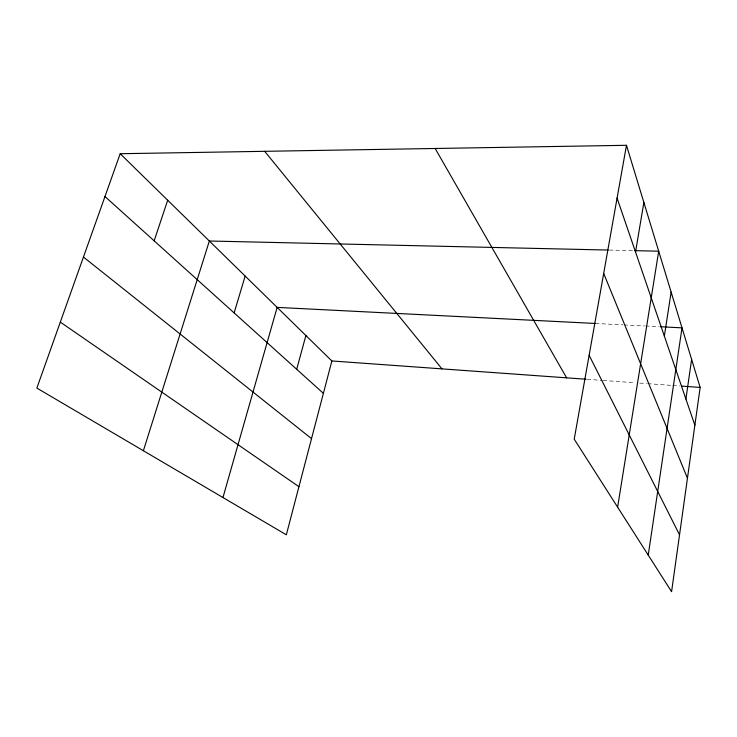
<?xml version="1.0" encoding="UTF-8"?>
<svg xmlns="http://www.w3.org/2000/svg" width="737" height="737" viewBox="0 0 737 737"><rect width="100%" height="100%" fill="white"/><g stroke="black" fill="none" stroke-linecap="round" stroke-linejoin="round"><path stroke-width="0.55" stroke-dasharray="3.69 2.76" d="M609.352 250.073L633.452 250.626M595.478 323.469L622.848 324.851M623.981 324.916L644.47 325.947M645.603 326.003L659.265 326.694M587.186 379.315L602.037 380.384M603.179 380.467L635.156 382.761M639.716 383.093L646.552 383.581M647.694 383.664L671.647 385.387M672.78 385.469L679.625 385.958"/><path stroke-width="1.11" d="M626.478 145.3L700.15 387.432L671.582 591.7L574.215 439.16L626.478 145.3L120.195 153.72L36.85 388.086L286.334 534.795L331.871 360.964L120.195 153.72M685.907 399.058L691.619 359.398M648.238 555.127L682.02 327.845L660.398 326.749M664.35 336.118L671.14 292.082M617.624 507.167L658.703 251.197L634.603 250.654M635.534 251.99L643.871 202.463M296.689 369.274L305.892 335.528M222.961 497.53L277.14 307.384L595.478 323.469M234.145 312.921L245.154 276.062M143.383 450.731L209.354 241.008L608.209 250.055M154.153 240.842L167.695 200.224M331.871 360.964L586.053 379.233M681.909 386.124L700.15 387.432M60.314 322.115L298.927 486.696M83.447 257.047L311.521 438.626M104.976 196.53L323.386 393.337M264.675 151.315L441.988 368.878M435.152 148.478L566.633 377.841M589.13 355.289L679.532 534.822M603.686 273.445L687.446 478.249M617.081 198.124L694.871 425.203"/></g></svg>
